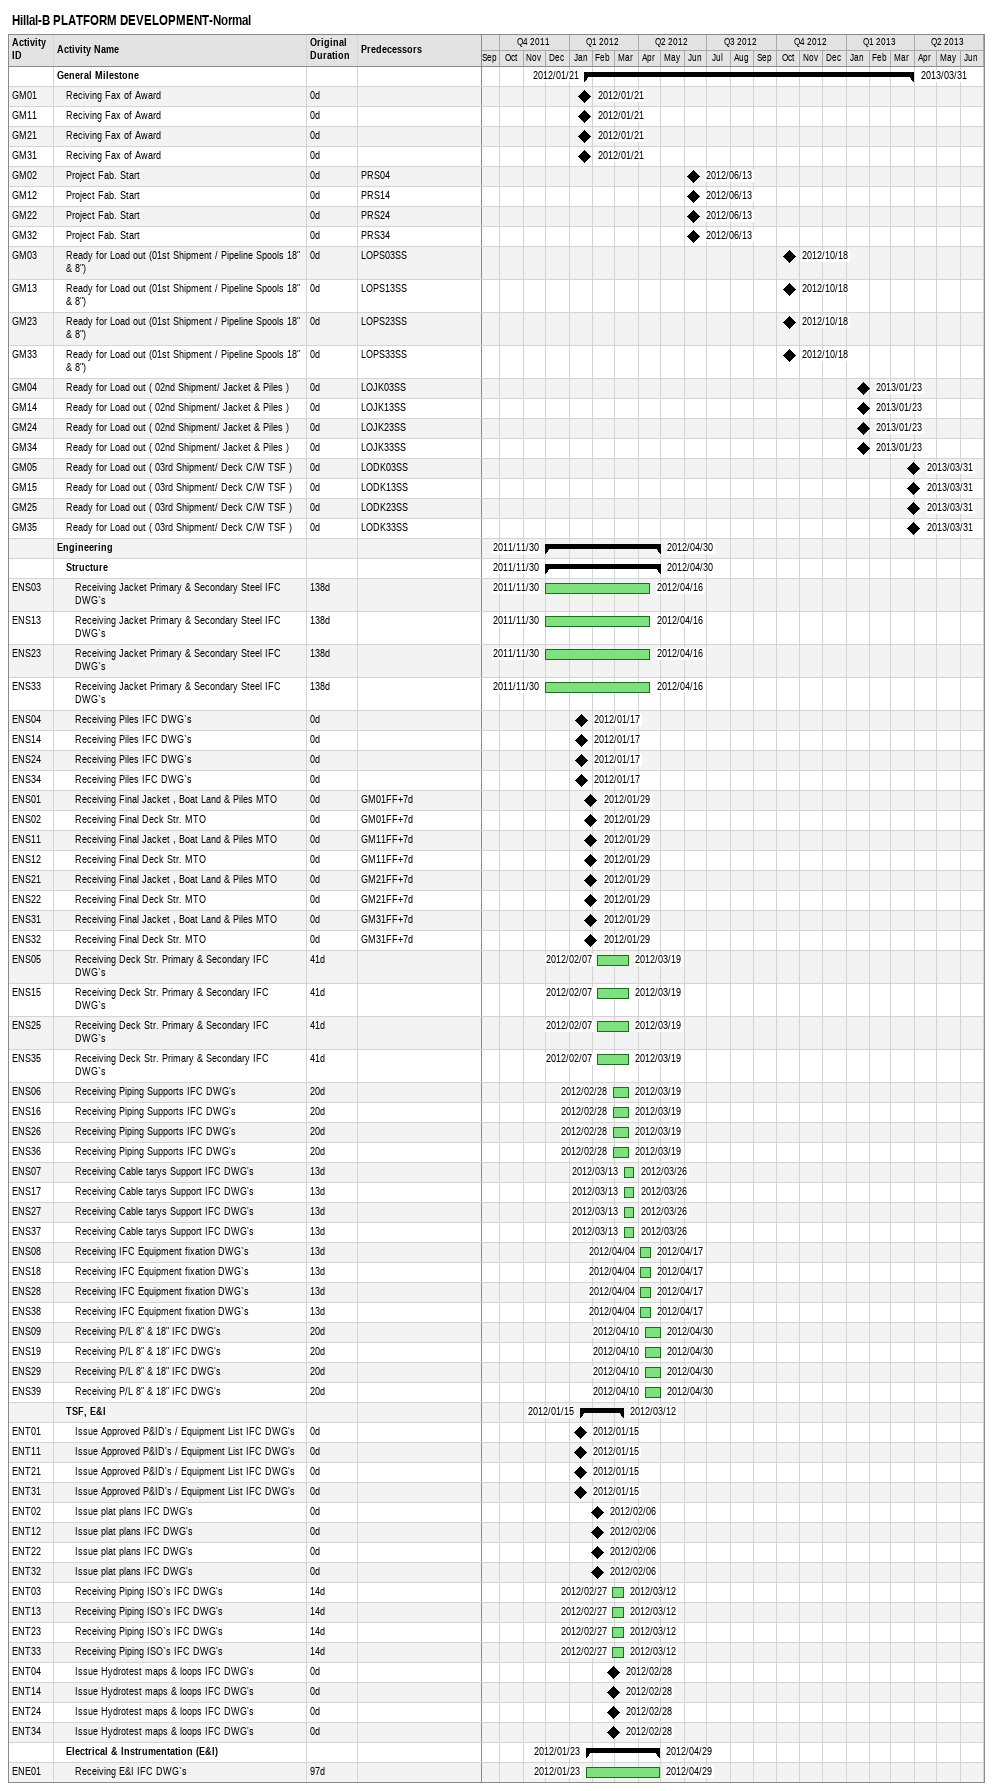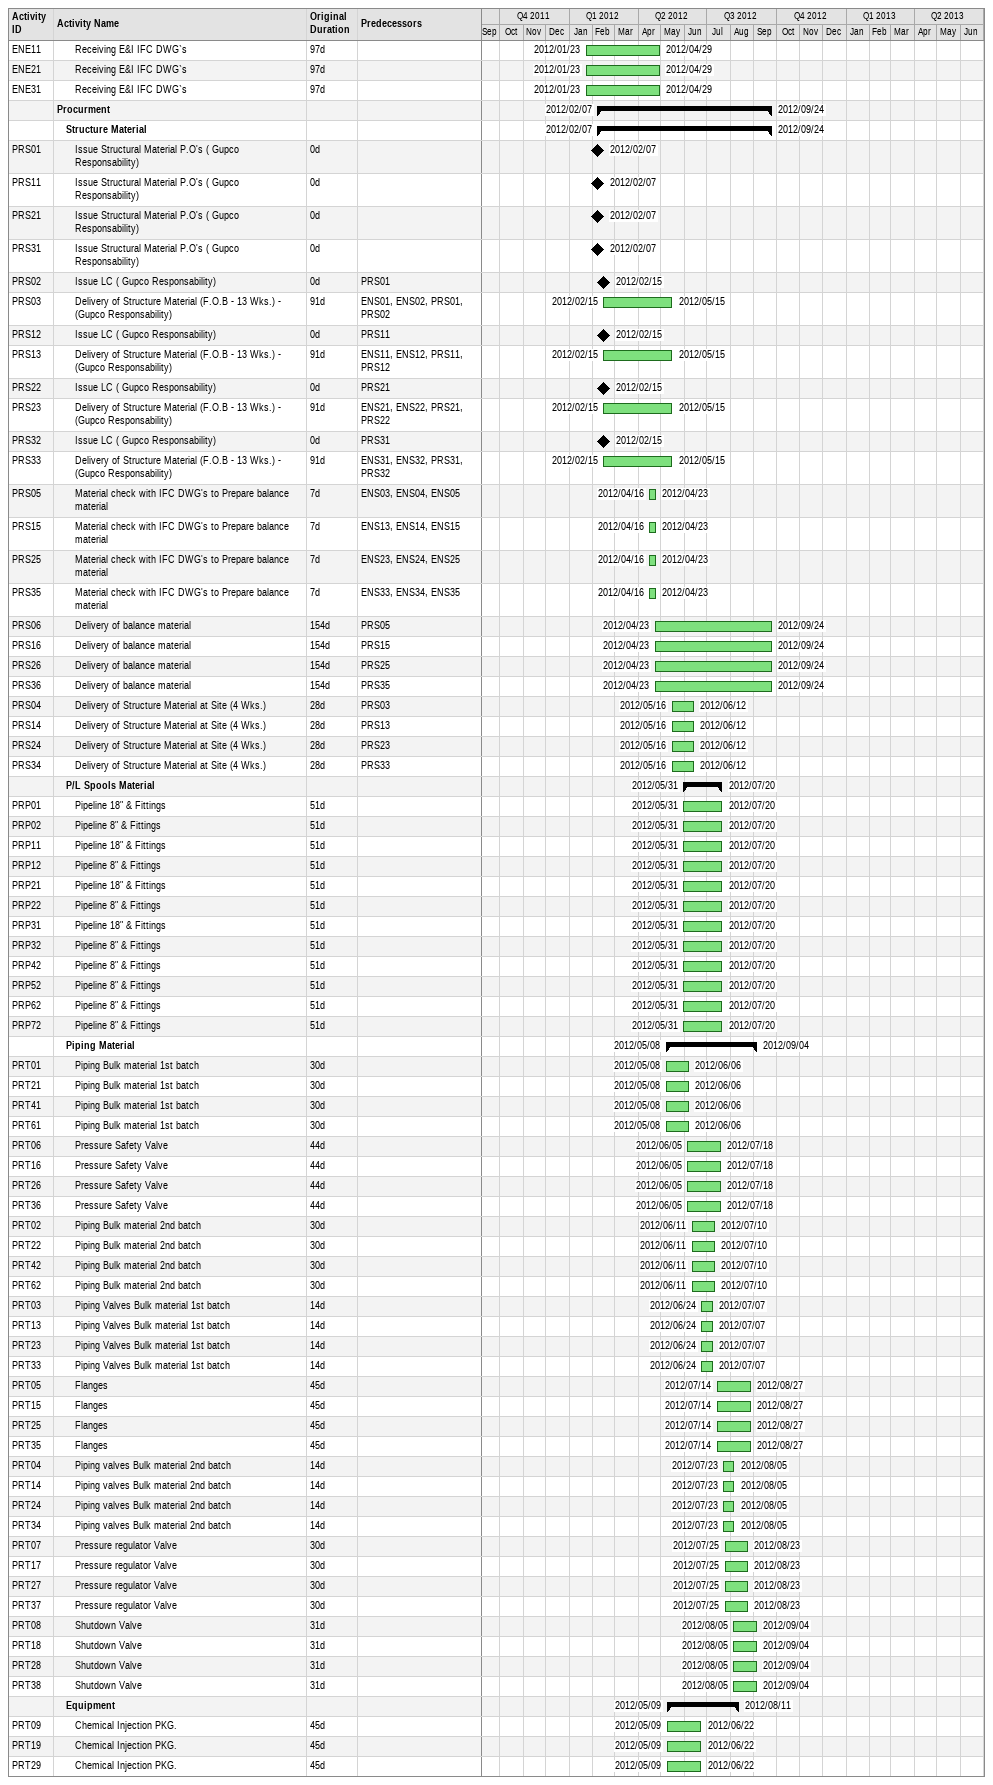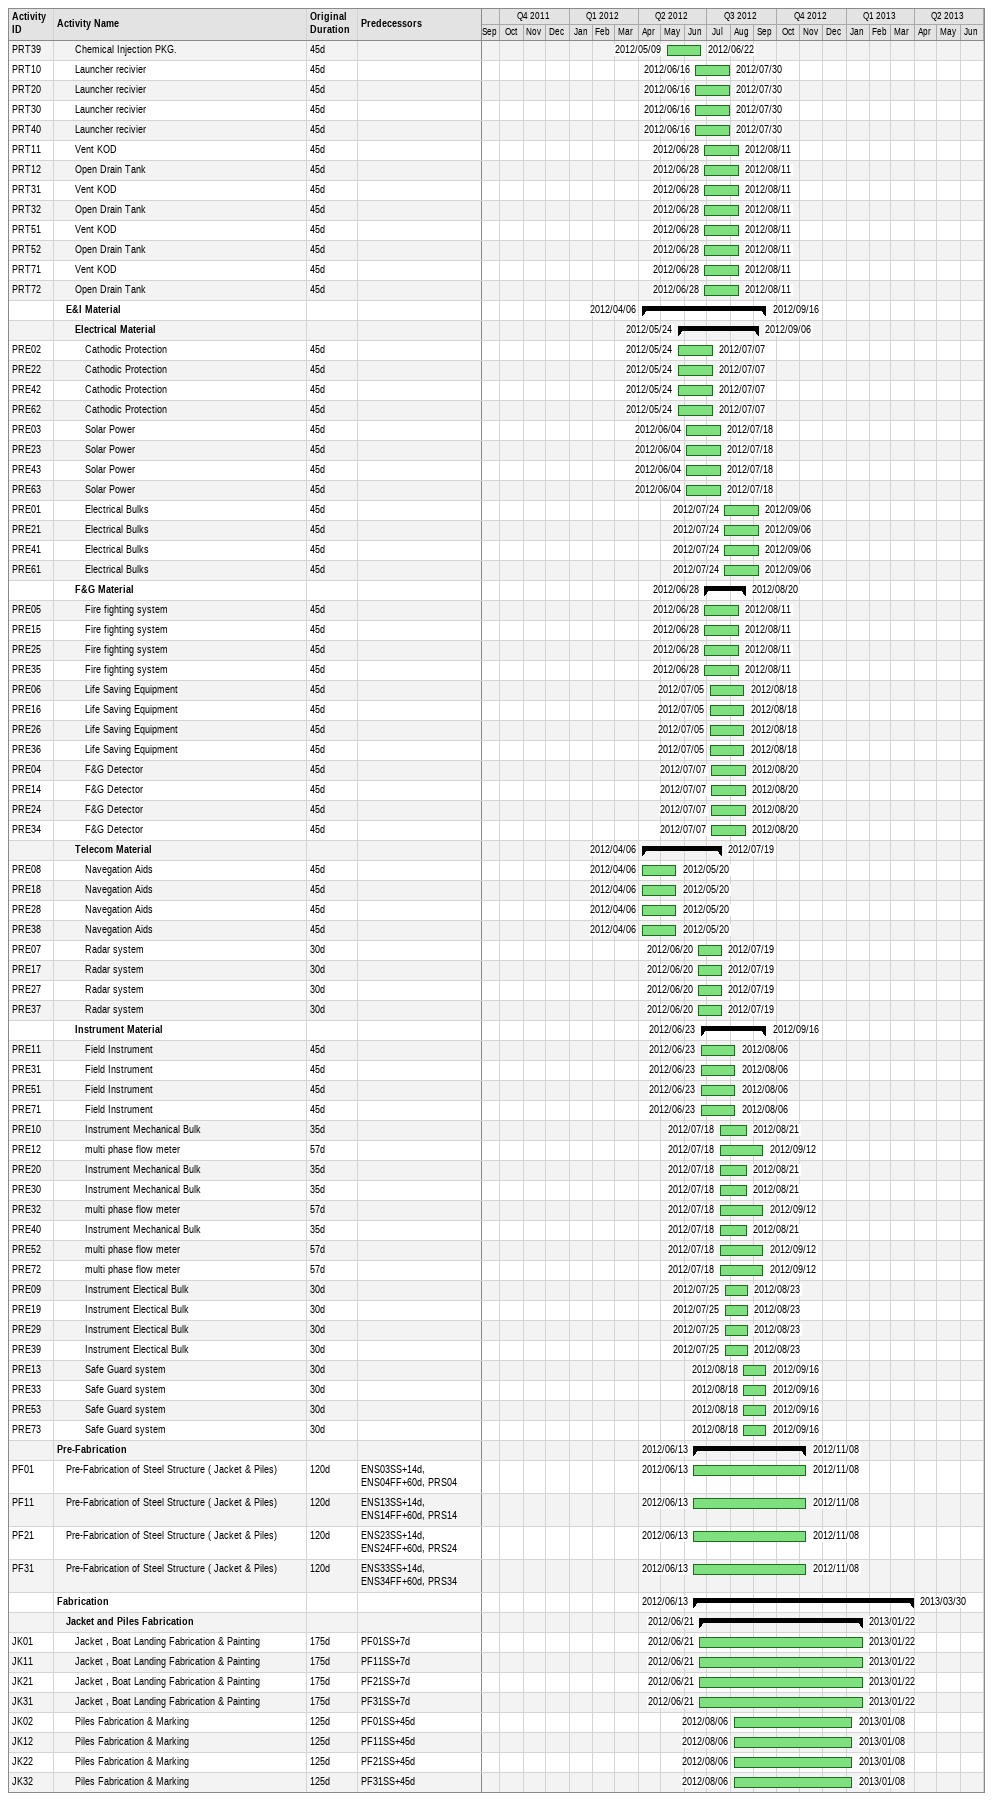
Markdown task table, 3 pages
Hillal-B PLATFORM DEVELOPMENT-Normal

| ID | Level | Task | Original duration | Start | Finish | Predecessors |
|---|---|---|---|---|---|---|
|  | 1 | **General Milestone** |  | 2012-01-21 | 2013-03-31 |  |
| GM01 | 2 | Reciving Fax of Award | 0d | 2012-01-21 | 2012-01-21 |  |
| GM11 | 2 | Reciving Fax of Award | 0d | 2012-01-21 | 2012-01-21 |  |
| GM21 | 2 | Reciving Fax of Award | 0d | 2012-01-21 | 2012-01-21 |  |
| GM31 | 2 | Reciving Fax of Award | 0d | 2012-01-21 | 2012-01-21 |  |
| GM02 | 2 | Project Fab. Start | 0d | 2012-06-13 | 2012-06-13 | PRS04 |
| GM12 | 2 | Project Fab. Start | 0d | 2012-06-13 | 2012-06-13 | PRS14 |
| GM22 | 2 | Project Fab. Start | 0d | 2012-06-13 | 2012-06-13 | PRS24 |
| GM32 | 2 | Project Fab. Start | 0d | 2012-06-13 | 2012-06-13 | PRS34 |
| GM03 | 2 | Ready for Load out (01st Shipment / Pipeline Spools 18" & 8") | 0d | 2012-10-18 | 2012-10-18 | LOPS03SS |
| GM13 | 2 | Ready for Load out (01st Shipment / Pipeline Spools 18" & 8") | 0d | 2012-10-18 | 2012-10-18 | LOPS13SS |
| GM23 | 2 | Ready for Load out (01st Shipment / Pipeline Spools 18" & 8") | 0d | 2012-10-18 | 2012-10-18 | LOPS23SS |
| GM33 | 2 | Ready for Load out (01st Shipment / Pipeline Spools 18" & 8") | 0d | 2012-10-18 | 2012-10-18 | LOPS33SS |
| GM04 | 2 | Ready for Load out ( 02nd Shipment/ Jacket & Piles ) | 0d | 2013-01-23 | 2013-01-23 | LOJK03SS |
| GM14 | 2 | Ready for Load out ( 02nd Shipment/ Jacket & Piles ) | 0d | 2013-01-23 | 2013-01-23 | LOJK13SS |
| GM24 | 2 | Ready for Load out ( 02nd Shipment/ Jacket & Piles ) | 0d | 2013-01-23 | 2013-01-23 | LOJK23SS |
| GM34 | 2 | Ready for Load out ( 02nd Shipment/ Jacket & Piles ) | 0d | 2013-01-23 | 2013-01-23 | LOJK33SS |
| GM05 | 2 | Ready for Load out ( 03rd Shipment/ Deck C/W TSF ) | 0d | 2013-03-31 | 2013-03-31 | LODK03SS |
| GM15 | 2 | Ready for Load out ( 03rd Shipment/ Deck C/W TSF ) | 0d | 2013-03-31 | 2013-03-31 | LODK13SS |
| GM25 | 2 | Ready for Load out ( 03rd Shipment/ Deck C/W TSF ) | 0d | 2013-03-31 | 2013-03-31 | LODK23SS |
| GM35 | 2 | Ready for Load out ( 03rd Shipment/ Deck C/W TSF ) | 0d | 2013-03-31 | 2013-03-31 | LODK33SS |
|  | 1 | **Engineering** |  | 2011-11-30 | 2012-04-30 |  |
|  | 2 | **Structure** |  | 2011-11-30 | 2012-04-30 |  |
| ENS03 | 3 | Receiving Jacket Primary & Secondary Steel IFC DWG`s | 138d | 2011-11-30 | 2012-04-16 |  |
| ENS13 | 3 | Receiving Jacket Primary & Secondary Steel IFC DWG`s | 138d | 2011-11-30 | 2012-04-16 |  |
| ENS23 | 3 | Receiving Jacket Primary & Secondary Steel IFC DWG`s | 138d | 2011-11-30 | 2012-04-16 |  |
| ENS33 | 3 | Receiving Jacket Primary & Secondary Steel IFC DWG`s | 138d | 2011-11-30 | 2012-04-16 |  |
| ENS04 | 3 | Receiving Piles IFC DWG`s | 0d | 2012-01-17 | 2012-01-17 |  |
| ENS14 | 3 | Receiving Piles IFC DWG`s | 0d | 2012-01-17 | 2012-01-17 |  |
| ENS24 | 3 | Receiving Piles IFC DWG`s | 0d | 2012-01-17 | 2012-01-17 |  |
| ENS34 | 3 | Receiving Piles IFC DWG`s | 0d | 2012-01-17 | 2012-01-17 |  |
| ENS01 | 3 | Receiving Final Jacket , Boat Land & Piles MTO | 0d | 2012-01-29 | 2012-01-29 | GM01FF+7d |
| ENS02 | 3 | Receiving Final Deck Str. MTO | 0d | 2012-01-29 | 2012-01-29 | GM01FF+7d |
| ENS11 | 3 | Receiving Final Jacket , Boat Land & Piles MTO | 0d | 2012-01-29 | 2012-01-29 | GM11FF+7d |
| ENS12 | 3 | Receiving Final Deck Str. MTO | 0d | 2012-01-29 | 2012-01-29 | GM11FF+7d |
| ENS21 | 3 | Receiving Final Jacket , Boat Land & Piles MTO | 0d | 2012-01-29 | 2012-01-29 | GM21FF+7d |
| ENS22 | 3 | Receiving Final Deck Str. MTO | 0d | 2012-01-29 | 2012-01-29 | GM21FF+7d |
| ENS31 | 3 | Receiving Final Jacket , Boat Land & Piles MTO | 0d | 2012-01-29 | 2012-01-29 | GM31FF+7d |
| ENS32 | 3 | Receiving Final Deck Str. MTO | 0d | 2012-01-29 | 2012-01-29 | GM31FF+7d |
| ENS05 | 3 | Receiving Deck Str. Primary & Secondary IFC DWG`s | 41d | 2012-02-07 | 2012-03-19 |  |
| ENS15 | 3 | Receiving Deck Str. Primary & Secondary IFC DWG`s | 41d | 2012-02-07 | 2012-03-19 |  |
| ENS25 | 3 | Receiving Deck Str. Primary & Secondary IFC DWG`s | 41d | 2012-02-07 | 2012-03-19 |  |
| ENS35 | 3 | Receiving Deck Str. Primary & Secondary IFC DWG`s | 41d | 2012-02-07 | 2012-03-19 |  |
| ENS06 | 3 | Receiving Piping Supports IFC DWG's | 20d | 2012-02-28 | 2012-03-19 |  |
| ENS16 | 3 | Receiving Piping Supports IFC DWG's | 20d | 2012-02-28 | 2012-03-19 |  |
| ENS26 | 3 | Receiving Piping Supports IFC DWG's | 20d | 2012-02-28 | 2012-03-19 |  |
| ENS36 | 3 | Receiving Piping Supports IFC DWG's | 20d | 2012-02-28 | 2012-03-19 |  |
| ENS07 | 3 | Receiving Cable tarys Support IFC DWG's | 13d | 2012-03-13 | 2012-03-26 |  |
| ENS17 | 3 | Receiving Cable tarys Support IFC DWG's | 13d | 2012-03-13 | 2012-03-26 |  |
| ENS27 | 3 | Receiving Cable tarys Support IFC DWG's | 13d | 2012-03-13 | 2012-03-26 |  |
| ENS37 | 3 | Receiving Cable tarys Support IFC DWG's | 13d | 2012-03-13 | 2012-03-26 |  |
| ENS08 | 3 | Receiving IFC Equipment fixation DWG`s | 13d | 2012-04-04 | 2012-04-17 |  |
| ENS18 | 3 | Receiving IFC Equipment fixation DWG`s | 13d | 2012-04-04 | 2012-04-17 |  |
| ENS28 | 3 | Receiving IFC Equipment fixation DWG`s | 13d | 2012-04-04 | 2012-04-17 |  |
| ENS38 | 3 | Receiving IFC Equipment fixation DWG`s | 13d | 2012-04-04 | 2012-04-17 |  |
| ENS09 | 3 | Receiving P/L 8" & 18" IFC DWG's | 20d | 2012-04-10 | 2012-04-30 |  |
| ENS19 | 3 | Receiving P/L 8" & 18" IFC DWG's | 20d | 2012-04-10 | 2012-04-30 |  |
| ENS29 | 3 | Receiving P/L 8" & 18" IFC DWG's | 20d | 2012-04-10 | 2012-04-30 |  |
| ENS39 | 3 | Receiving P/L 8" & 18" IFC DWG's | 20d | 2012-04-10 | 2012-04-30 |  |
|  | 2 | **TSF, E&I** |  | 2012-01-15 | 2012-03-12 |  |
| ENT01 | 3 | Issue Approved P&ID's / Equipment List IFC DWG's | 0d | 2012-01-15 | 2012-01-15 |  |
| ENT11 | 3 | Issue Approved P&ID's / Equipment List IFC DWG's | 0d | 2012-01-15 | 2012-01-15 |  |
| ENT21 | 3 | Issue Approved P&ID's / Equipment List IFC DWG's | 0d | 2012-01-15 | 2012-01-15 |  |
| ENT31 | 3 | Issue Approved P&ID's / Equipment List IFC DWG's | 0d | 2012-01-15 | 2012-01-15 |  |
| ENT02 | 3 | Issue plat plans IFC DWG's | 0d | 2012-02-06 | 2012-02-06 |  |
| ENT12 | 3 | Issue plat plans IFC DWG's | 0d | 2012-02-06 | 2012-02-06 |  |
| ENT22 | 3 | Issue plat plans IFC DWG's | 0d | 2012-02-06 | 2012-02-06 |  |
| ENT32 | 3 | Issue plat plans IFC DWG's | 0d | 2012-02-06 | 2012-02-06 |  |
| ENT03 | 3 | Receiving Piping ISO`s IFC DWG's | 14d | 2012-02-27 | 2012-03-12 |  |
| ENT13 | 3 | Receiving Piping ISO`s IFC DWG's | 14d | 2012-02-27 | 2012-03-12 |  |
| ENT23 | 3 | Receiving Piping ISO`s IFC DWG's | 14d | 2012-02-27 | 2012-03-12 |  |
| ENT33 | 3 | Receiving Piping ISO`s IFC DWG's | 14d | 2012-02-27 | 2012-03-12 |  |
| ENT04 | 3 | Issue Hydrotest maps & loops IFC DWG's | 0d | 2012-02-28 | 2012-02-28 |  |
| ENT14 | 3 | Issue Hydrotest maps & loops IFC DWG's | 0d | 2012-02-28 | 2012-02-28 |  |
| ENT24 | 3 | Issue Hydrotest maps & loops IFC DWG's | 0d | 2012-02-28 | 2012-02-28 |  |
| ENT34 | 3 | Issue Hydrotest maps & loops IFC DWG's | 0d | 2012-02-28 | 2012-02-28 |  |
|  | 2 | **Electrical & Instrumentation (E&I)** |  | 2012-01-23 | 2012-04-29 |  |
| ENE01 | 3 | Receiving E&I IFC DWG`s | 97d | 2012-01-23 | 2012-04-29 |  |
| ENE11 | 3 | Receiving E&I IFC DWG`s | 97d | 2012-01-23 | 2012-04-29 |  |
| ENE21 | 3 | Receiving E&I IFC DWG`s | 97d | 2012-01-23 | 2012-04-29 |  |
| ENE31 | 3 | Receiving E&I IFC DWG`s | 97d | 2012-01-23 | 2012-04-29 |  |
|  | 1 | **Procurment** |  | 2012-02-07 | 2012-09-24 |  |
|  | 2 | **Structure Material** |  | 2012-02-07 | 2012-09-24 |  |
| PRS01 | 3 | Issue Structural Material P.O's ( Gupco Responsability) | 0d | 2012-02-07 | 2012-02-07 |  |
| PRS11 | 3 | Issue Structural Material P.O's ( Gupco Responsability) | 0d | 2012-02-07 | 2012-02-07 |  |
| PRS21 | 3 | Issue Structural Material P.O's ( Gupco Responsability) | 0d | 2012-02-07 | 2012-02-07 |  |
| PRS31 | 3 | Issue Structural Material P.O's ( Gupco Responsability) | 0d | 2012-02-07 | 2012-02-07 |  |
| PRS02 | 3 | Issue LC ( Gupco Responsability) | 0d | 2012-02-15 | 2012-02-15 | PRS01 |
| PRS03 | 3 | Delivery of Structure Material (F.O.B - 13 Wks.) - (Gupco Responsability) | 91d | 2012-02-15 | 2012-05-15 | ENS01, ENS02, PRS01, PRS02 |
| PRS12 | 3 | Issue LC ( Gupco Responsability) | 0d | 2012-02-15 | 2012-02-15 | PRS11 |
| PRS13 | 3 | Delivery of Structure Material (F.O.B - 13 Wks.) - (Gupco Responsability) | 91d | 2012-02-15 | 2012-05-15 | ENS11, ENS12, PRS11, PRS12 |
| PRS22 | 3 | Issue LC ( Gupco Responsability) | 0d | 2012-02-15 | 2012-02-15 | PRS21 |
| PRS23 | 3 | Delivery of Structure Material (F.O.B - 13 Wks.) - (Gupco Responsability) | 91d | 2012-02-15 | 2012-05-15 | ENS21, ENS22, PRS21, PRS22 |
| PRS32 | 3 | Issue LC ( Gupco Responsability) | 0d | 2012-02-15 | 2012-02-15 | PRS31 |
| PRS33 | 3 | Delivery of Structure Material (F.O.B - 13 Wks.) - (Gupco Responsability) | 91d | 2012-02-15 | 2012-05-15 | ENS31, ENS32, PRS31, PRS32 |
| PRS05 | 3 | Material check with IFC DWG's to Prepare balance material | 7d | 2012-04-16 | 2012-04-23 | ENS03, ENS04, ENS05 |
| PRS15 | 3 | Material check with IFC DWG's to Prepare balance material | 7d | 2012-04-16 | 2012-04-23 | ENS13, ENS14, ENS15 |
| PRS25 | 3 | Material check with IFC DWG's to Prepare balance material | 7d | 2012-04-16 | 2012-04-23 | ENS23, ENS24, ENS25 |
| PRS35 | 3 | Material check with IFC DWG's to Prepare balance material | 7d | 2012-04-16 | 2012-04-23 | ENS33, ENS34, ENS35 |
| PRS06 | 3 | Delivery of balance material | 154d | 2012-04-23 | 2012-09-24 | PRS05 |
| PRS16 | 3 | Delivery of balance material | 154d | 2012-04-23 | 2012-09-24 | PRS15 |
| PRS26 | 3 | Delivery of balance material | 154d | 2012-04-23 | 2012-09-24 | PRS25 |
| PRS36 | 3 | Delivery of balance material | 154d | 2012-04-23 | 2012-09-24 | PRS35 |
| PRS04 | 3 | Delivery of Structure Material at Site (4 Wks.) | 28d | 2012-05-16 | 2012-06-12 | PRS03 |
| PRS14 | 3 | Delivery of Structure Material at Site (4 Wks.) | 28d | 2012-05-16 | 2012-06-12 | PRS13 |
| PRS24 | 3 | Delivery of Structure Material at Site (4 Wks.) | 28d | 2012-05-16 | 2012-06-12 | PRS23 |
| PRS34 | 3 | Delivery of Structure Material at Site (4 Wks.) | 28d | 2012-05-16 | 2012-06-12 | PRS33 |
|  | 2 | **P/L Spools Material** |  | 2012-05-31 | 2012-07-20 |  |
| PRP01 | 3 | Pipeline 18" & Fittings | 51d | 2012-05-31 | 2012-07-20 |  |
| PRP02 | 3 | Pipeline 8" & Fittings | 51d | 2012-05-31 | 2012-07-20 |  |
| PRP11 | 3 | Pipeline 18" & Fittings | 51d | 2012-05-31 | 2012-07-20 |  |
| PRP12 | 3 | Pipeline 8" & Fittings | 51d | 2012-05-31 | 2012-07-20 |  |
| PRP21 | 3 | Pipeline 18" & Fittings | 51d | 2012-05-31 | 2012-07-20 |  |
| PRP22 | 3 | Pipeline 8" & Fittings | 51d | 2012-05-31 | 2012-07-20 |  |
| PRP31 | 3 | Pipeline 18" & Fittings | 51d | 2012-05-31 | 2012-07-20 |  |
| PRP32 | 3 | Pipeline 8" & Fittings | 51d | 2012-05-31 | 2012-07-20 |  |
| PRP42 | 3 | Pipeline 8" & Fittings | 51d | 2012-05-31 | 2012-07-20 |  |
| PRP52 | 3 | Pipeline 8" & Fittings | 51d | 2012-05-31 | 2012-07-20 |  |
| PRP62 | 3 | Pipeline 8" & Fittings | 51d | 2012-05-31 | 2012-07-20 |  |
| PRP72 | 3 | Pipeline 8" & Fittings | 51d | 2012-05-31 | 2012-07-20 |  |
|  | 2 | **Piping Material** |  | 2012-05-08 | 2012-09-04 |  |
| PRT01 | 3 | Piping Bulk material 1st batch | 30d | 2012-05-08 | 2012-06-06 |  |
| PRT21 | 3 | Piping Bulk material 1st batch | 30d | 2012-05-08 | 2012-06-06 |  |
| PRT41 | 3 | Piping Bulk material 1st batch | 30d | 2012-05-08 | 2012-06-06 |  |
| PRT61 | 3 | Piping Bulk material 1st batch | 30d | 2012-05-08 | 2012-06-06 |  |
| PRT06 | 3 | Pressure Safety Valve | 44d | 2012-06-05 | 2012-07-18 |  |
| PRT16 | 3 | Pressure Safety Valve | 44d | 2012-06-05 | 2012-07-18 |  |
| PRT26 | 3 | Pressure Safety Valve | 44d | 2012-06-05 | 2012-07-18 |  |
| PRT36 | 3 | Pressure Safety Valve | 44d | 2012-06-05 | 2012-07-18 |  |
| PRT02 | 3 | Piping Bulk material 2nd batch | 30d | 2012-06-11 | 2012-07-10 |  |
| PRT22 | 3 | Piping Bulk material 2nd batch | 30d | 2012-06-11 | 2012-07-10 |  |
| PRT42 | 3 | Piping Bulk material 2nd batch | 30d | 2012-06-11 | 2012-07-10 |  |
| PRT62 | 3 | Piping Bulk material 2nd batch | 30d | 2012-06-11 | 2012-07-10 |  |
| PRT03 | 3 | Piping Valves Bulk material 1st batch | 14d | 2012-06-24 | 2012-07-07 |  |
| PRT13 | 3 | Piping Valves Bulk material 1st batch | 14d | 2012-06-24 | 2012-07-07 |  |
| PRT23 | 3 | Piping Valves Bulk material 1st batch | 14d | 2012-06-24 | 2012-07-07 |  |
| PRT33 | 3 | Piping Valves Bulk material 1st batch | 14d | 2012-06-24 | 2012-07-07 |  |
| PRT05 | 3 | Flanges | 45d | 2012-07-14 | 2012-08-27 |  |
| PRT15 | 3 | Flanges | 45d | 2012-07-14 | 2012-08-27 |  |
| PRT25 | 3 | Flanges | 45d | 2012-07-14 | 2012-08-27 |  |
| PRT35 | 3 | Flanges | 45d | 2012-07-14 | 2012-08-27 |  |
| PRT04 | 3 | Piping valves Bulk material 2nd batch | 14d | 2012-07-23 | 2012-08-05 |  |
| PRT14 | 3 | Piping valves Bulk material 2nd batch | 14d | 2012-07-23 | 2012-08-05 |  |
| PRT24 | 3 | Piping valves Bulk material 2nd batch | 14d | 2012-07-23 | 2012-08-05 |  |
| PRT34 | 3 | Piping valves Bulk material 2nd batch | 14d | 2012-07-23 | 2012-08-05 |  |
| PRT07 | 3 | Pressure regulator Valve | 30d | 2012-07-25 | 2012-08-23 |  |
| PRT17 | 3 | Pressure regulator Valve | 30d | 2012-07-25 | 2012-08-23 |  |
| PRT27 | 3 | Pressure regulator Valve | 30d | 2012-07-25 | 2012-08-23 |  |
| PRT37 | 3 | Pressure regulator Valve | 30d | 2012-07-25 | 2012-08-23 |  |
| PRT08 | 3 | Shutdown Valve | 31d | 2012-08-05 | 2012-09-04 |  |
| PRT18 | 3 | Shutdown Valve | 31d | 2012-08-05 | 2012-09-04 |  |
| PRT28 | 3 | Shutdown Valve | 31d | 2012-08-05 | 2012-09-04 |  |
| PRT38 | 3 | Shutdown Valve | 31d | 2012-08-05 | 2012-09-04 |  |
|  | 2 | **Equipment** |  | 2012-05-09 | 2012-08-11 |  |
| PRT09 | 3 | Chemical Injection PKG. | 45d | 2012-05-09 | 2012-06-22 |  |
| PRT19 | 3 | Chemical Injection PKG. | 45d | 2012-05-09 | 2012-06-22 |  |
| PRT29 | 3 | Chemical Injection PKG. | 45d | 2012-05-09 | 2012-06-22 |  |
| PRT39 | 3 | Chemical Injection PKG. | 45d | 2012-05-09 | 2012-06-22 |  |
| PRT10 | 3 | Launcher recivier | 45d | 2012-06-16 | 2012-07-30 |  |
| PRT20 | 3 | Launcher recivier | 45d | 2012-06-16 | 2012-07-30 |  |
| PRT30 | 3 | Launcher recivier | 45d | 2012-06-16 | 2012-07-30 |  |
| PRT40 | 3 | Launcher recivier | 45d | 2012-06-16 | 2012-07-30 |  |
| PRT11 | 3 | Vent KOD | 45d | 2012-06-28 | 2012-08-11 |  |
| PRT12 | 3 | Open Drain Tank | 45d | 2012-06-28 | 2012-08-11 |  |
| PRT31 | 3 | Vent KOD | 45d | 2012-06-28 | 2012-08-11 |  |
| PRT32 | 3 | Open Drain Tank | 45d | 2012-06-28 | 2012-08-11 |  |
| PRT51 | 3 | Vent KOD | 45d | 2012-06-28 | 2012-08-11 |  |
| PRT52 | 3 | Open Drain Tank | 45d | 2012-06-28 | 2012-08-11 |  |
| PRT71 | 3 | Vent KOD | 45d | 2012-06-28 | 2012-08-11 |  |
| PRT72 | 3 | Open Drain Tank | 45d | 2012-06-28 | 2012-08-11 |  |
|  | 2 | **E&I Material** |  | 2012-04-06 | 2012-09-16 |  |
|  | 3 | **Electrical Material** |  | 2012-05-24 | 2012-09-06 |  |
| PRE02 | 4 | Cathodic Protection | 45d | 2012-05-24 | 2012-07-07 |  |
| PRE22 | 4 | Cathodic Protection | 45d | 2012-05-24 | 2012-07-07 |  |
| PRE42 | 4 | Cathodic Protection | 45d | 2012-05-24 | 2012-07-07 |  |
| PRE62 | 4 | Cathodic Protection | 45d | 2012-05-24 | 2012-07-07 |  |
| PRE03 | 4 | Solar Power | 45d | 2012-06-04 | 2012-07-18 |  |
| PRE23 | 4 | Solar Power | 45d | 2012-06-04 | 2012-07-18 |  |
| PRE43 | 4 | Solar Power | 45d | 2012-06-04 | 2012-07-18 |  |
| PRE63 | 4 | Solar Power | 45d | 2012-06-04 | 2012-07-18 |  |
| PRE01 | 4 | Electrical Bulks | 45d | 2012-07-24 | 2012-09-06 |  |
| PRE21 | 4 | Electrical Bulks | 45d | 2012-07-24 | 2012-09-06 |  |
| PRE41 | 4 | Electrical Bulks | 45d | 2012-07-24 | 2012-09-06 |  |
| PRE61 | 4 | Electrical Bulks | 45d | 2012-07-24 | 2012-09-06 |  |
|  | 3 | **F&G Material** |  | 2012-06-28 | 2012-08-20 |  |
| PRE05 | 4 | Fire fighting system | 45d | 2012-06-28 | 2012-08-11 |  |
| PRE15 | 4 | Fire fighting system | 45d | 2012-06-28 | 2012-08-11 |  |
| PRE25 | 4 | Fire fighting system | 45d | 2012-06-28 | 2012-08-11 |  |
| PRE35 | 4 | Fire fighting system | 45d | 2012-06-28 | 2012-08-11 |  |
| PRE06 | 4 | Life Saving Equipment | 45d | 2012-07-05 | 2012-08-18 |  |
| PRE16 | 4 | Life Saving Equipment | 45d | 2012-07-05 | 2012-08-18 |  |
| PRE26 | 4 | Life Saving Equipment | 45d | 2012-07-05 | 2012-08-18 |  |
| PRE36 | 4 | Life Saving Equipment | 45d | 2012-07-05 | 2012-08-18 |  |
| PRE04 | 4 | F&G Detector | 45d | 2012-07-07 | 2012-08-20 |  |
| PRE14 | 4 | F&G Detector | 45d | 2012-07-07 | 2012-08-20 |  |
| PRE24 | 4 | F&G Detector | 45d | 2012-07-07 | 2012-08-20 |  |
| PRE34 | 4 | F&G Detector | 45d | 2012-07-07 | 2012-08-20 |  |
|  | 3 | **Telecom Material** |  | 2012-04-06 | 2012-07-19 |  |
| PRE08 | 4 | Navegation Aids | 45d | 2012-04-06 | 2012-05-20 |  |
| PRE18 | 4 | Navegation Aids | 45d | 2012-04-06 | 2012-05-20 |  |
| PRE28 | 4 | Navegation Aids | 45d | 2012-04-06 | 2012-05-20 |  |
| PRE38 | 4 | Navegation Aids | 45d | 2012-04-06 | 2012-05-20 |  |
| PRE07 | 4 | Radar system | 30d | 2012-06-20 | 2012-07-19 |  |
| PRE17 | 4 | Radar system | 30d | 2012-06-20 | 2012-07-19 |  |
| PRE27 | 4 | Radar system | 30d | 2012-06-20 | 2012-07-19 |  |
| PRE37 | 4 | Radar system | 30d | 2012-06-20 | 2012-07-19 |  |
|  | 3 | **Instrument Material** |  | 2012-06-23 | 2012-09-16 |  |
| PRE11 | 4 | Field Instrument | 45d | 2012-06-23 | 2012-08-06 |  |
| PRE31 | 4 | Field Instrument | 45d | 2012-06-23 | 2012-08-06 |  |
| PRE51 | 4 | Field Instrument | 45d | 2012-06-23 | 2012-08-06 |  |
| PRE71 | 4 | Field Instrument | 45d | 2012-06-23 | 2012-08-06 |  |
| PRE10 | 4 | Instrument Mechanical Bulk | 35d | 2012-07-18 | 2012-08-21 |  |
| PRE12 | 4 | multi phase flow meter | 57d | 2012-07-18 | 2012-09-12 |  |
| PRE20 | 4 | Instrument Mechanical Bulk | 35d | 2012-07-18 | 2012-08-21 |  |
| PRE30 | 4 | Instrument Mechanical Bulk | 35d | 2012-07-18 | 2012-08-21 |  |
| PRE32 | 4 | multi phase flow meter | 57d | 2012-07-18 | 2012-09-12 |  |
| PRE40 | 4 | Instrument Mechanical Bulk | 35d | 2012-07-18 | 2012-08-21 |  |
| PRE52 | 4 | multi phase flow meter | 57d | 2012-07-18 | 2012-09-12 |  |
| PRE72 | 4 | multi phase flow meter | 57d | 2012-07-18 | 2012-09-12 |  |
| PRE09 | 4 | Instrument Electical Bulk | 30d | 2012-07-25 | 2012-08-23 |  |
| PRE19 | 4 | Instrument Electical Bulk | 30d | 2012-07-25 | 2012-08-23 |  |
| PRE29 | 4 | Instrument Electical Bulk | 30d | 2012-07-25 | 2012-08-23 |  |
| PRE39 | 4 | Instrument Electical Bulk | 30d | 2012-07-25 | 2012-08-23 |  |
| PRE13 | 4 | Safe Guard system | 30d | 2012-08-18 | 2012-09-16 |  |
| PRE33 | 4 | Safe Guard system | 30d | 2012-08-18 | 2012-09-16 |  |
| PRE53 | 4 | Safe Guard system | 30d | 2012-08-18 | 2012-09-16 |  |
| PRE73 | 4 | Safe Guard system | 30d | 2012-08-18 | 2012-09-16 |  |
|  | 1 | **Pre-Fabrication** |  | 2012-06-13 | 2012-11-08 |  |
| PF01 | 2 | Pre-Fabrication of Steel Structure ( Jacket & Piles) | 120d | 2012-06-13 | 2012-11-08 | ENS03SS+14d, ENS04FF+60d, PRS04 |
| PF11 | 2 | Pre-Fabrication of Steel Structure ( Jacket & Piles) | 120d | 2012-06-13 | 2012-11-08 | ENS13SS+14d, ENS14FF+60d, PRS14 |
| PF21 | 2 | Pre-Fabrication of Steel Structure ( Jacket & Piles) | 120d | 2012-06-13 | 2012-11-08 | ENS23SS+14d, ENS24FF+60d, PRS24 |
| PF31 | 2 | Pre-Fabrication of Steel Structure ( Jacket & Piles) | 120d | 2012-06-13 | 2012-11-08 | ENS33SS+14d, ENS34FF+60d, PRS34 |
|  | 1 | **Fabrication** |  | 2012-06-13 | 2013-03-30 |  |
|  | 2 | **Jacket and Piles Fabrication** |  | 2012-06-21 | 2013-01-22 |  |
| JK01 | 3 | Jacket , Boat Landing Fabrication & Painting | 175d | 2012-06-21 | 2013-01-22 | PF01SS+7d |
| JK11 | 3 | Jacket , Boat Landing Fabrication & Painting | 175d | 2012-06-21 | 2013-01-22 | PF11SS+7d |
| JK21 | 3 | Jacket , Boat Landing Fabrication & Painting | 175d | 2012-06-21 | 2013-01-22 | PF21SS+7d |
| JK31 | 3 | Jacket , Boat Landing Fabrication & Painting | 175d | 2012-06-21 | 2013-01-22 | PF31SS+7d |
| JK02 | 3 | Piles Fabrication & Marking | 125d | 2012-08-06 | 2013-01-08 | PF01SS+45d |
| JK12 | 3 | Piles Fabrication & Marking | 125d | 2012-08-06 | 2013-01-08 | PF11SS+45d |
| JK22 | 3 | Piles Fabrication & Marking | 125d | 2012-08-06 | 2013-01-08 | PF21SS+45d |
| JK32 | 3 | Piles Fabrication & Marking | 125d | 2012-08-06 | 2013-01-08 | PF31SS+45d |
